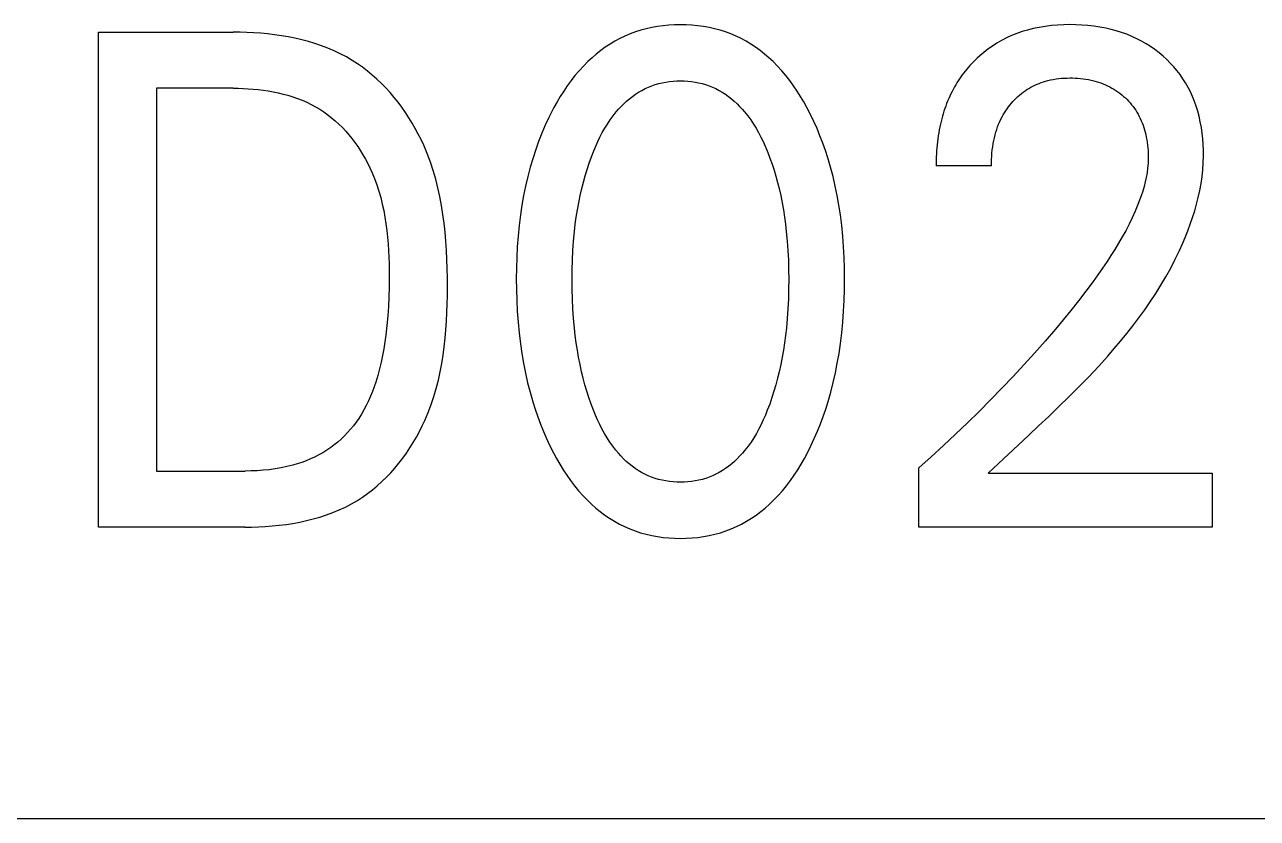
# Model space of a CAD drawing. Extents: x 10 to 656, y -396 to 292.
# Drawn here: x 289.519 to 290.376, y 101.772 to 102.323 of the extents above; entities that cross this region are included whole.
import ezdxf

# ---------------------------------------------------------------- set-up
doc = ezdxf.new("R2010")
doc.units = 0
doc.header["$LTSCALE"] = 5
doc.header["$MEASUREMENT"] = 0
doc.layers.get('0').update_dxf_attribs({"linetype": 'CONTINUOUS'})

msp = doc.modelspace()

# ---------------------------------------------------------------- linework, layer by layer
at = {"color": 7, "linetype": 'Continuous'}
for p, q in [((289.97111, 102.32328), (289.96712, 102.32305)), ((289.97511, 102.32335), (289.97111, 102.32328)), ((289.97911, 102.32328), (289.97511, 102.32335)), ((289.98311, 102.32306), (289.97911, 102.32328)), ((290.24153, 102.32334), (290.23725, 102.32312)), ((290.24582, 102.32342), (290.24153, 102.32334)), ((290.25, 102.32336), (290.24582, 102.32342)), ((290.25418, 102.32317), (290.25, 102.32336)), ((290.25835, 102.32285), (290.25418, 102.32317)), ((289.57048, 101.97408), (289.57048, 102.31823)), ((289.57048, 102.31823), (289.66425, 102.31823)), ((289.66899, 102.31819), (289.66425, 102.31823)), ((289.67375, 102.31805), (289.66899, 102.31819)), ((289.67854, 102.31781), (289.67375, 102.31805)), ((289.68333, 102.31747), (289.67854, 102.31781)), ((289.68812, 102.31701), (289.68333, 102.31747)), ((289.69291, 102.31644), (289.68812, 102.31701)), ((289.69769, 102.31575), (289.69291, 102.31644)), ((289.70244, 102.31493), (289.69769, 102.31575)), ((289.70716, 102.31398), (289.70244, 102.31493)), ((289.93649, 102.31542), (289.93297, 102.31372)), ((289.94008, 102.31696), (289.93649, 102.31542)), ((289.94379, 102.31834), (289.94008, 102.31696)), ((289.94757, 102.31955), (289.94379, 102.31834)), ((289.95141, 102.32058), (289.94757, 102.31955)), ((289.95529, 102.32144), (289.95141, 102.32058)), ((289.9592, 102.32214), (289.95529, 102.32144)), ((289.96315, 102.32268), (289.9592, 102.32214)), ((289.96712, 102.32305), (289.96315, 102.32268)), ((289.98709, 102.32268), (289.98311, 102.32306)), ((289.99105, 102.32215), (289.98709, 102.32268)), ((289.99498, 102.32145), (289.99105, 102.32215)), ((289.99887, 102.32059), (289.99498, 102.32145)), ((290.00271, 102.31955), (289.99887, 102.32059)), ((290.0065, 102.31834), (290.00271, 102.31955)), ((290.01023, 102.31696), (290.0065, 102.31834)), ((290.01382, 102.31543), (290.01023, 102.31696)), ((290.01734, 102.31372), (290.01382, 102.31543)), ((290.20535, 102.31579), (290.20177, 102.31416)), ((290.20901, 102.31725), (290.20535, 102.31579)), ((290.21272, 102.31855), (290.20901, 102.31725)), ((290.21649, 102.31968), (290.21272, 102.31855)), ((290.2203, 102.32065), (290.21649, 102.31968)), ((290.2245, 102.32153), (290.2203, 102.32065)), ((290.22872, 102.32223), (290.2245, 102.32153)), ((290.23298, 102.32276), (290.22872, 102.32223)), ((290.23725, 102.32312), (290.23298, 102.32276)), ((290.2625, 102.32238), (290.25835, 102.32285)), ((290.26663, 102.32176), (290.2625, 102.32238)), ((290.27074, 102.32098), (290.26663, 102.32176)), ((290.27445, 102.32012), (290.27074, 102.32098)), ((290.27813, 102.31913), (290.27445, 102.32012)), ((290.28177, 102.31799), (290.27813, 102.31913)), ((290.28536, 102.3167), (290.28177, 102.31799)), ((290.28888, 102.31526), (290.28536, 102.3167)), ((290.29234, 102.31366), (290.28888, 102.31526)), ((289.71185, 102.31289), (289.70716, 102.31398)), ((289.71648, 102.31166), (289.71185, 102.31289)), ((289.72107, 102.31028), (289.71648, 102.31166)), ((289.72559, 102.30874), (289.72107, 102.31028)), ((289.73004, 102.30705), (289.72559, 102.30874)), ((289.73441, 102.30518), (289.73004, 102.30705)), ((289.9229, 102.30769), (289.91972, 102.3054)), ((289.92617, 102.30985), (289.9229, 102.30769)), ((289.92953, 102.31186), (289.92617, 102.30985)), ((289.93297, 102.31372), (289.92953, 102.31186)), ((290.02078, 102.31186), (290.01734, 102.31372)), ((290.02414, 102.30985), (290.02078, 102.31186)), ((290.02741, 102.30769), (290.02414, 102.30985)), ((290.03059, 102.3054), (290.02741, 102.30769)), ((290.18891, 102.30638), (290.18597, 102.30411)), ((290.19194, 102.30851), (290.18891, 102.30638)), ((290.19506, 102.31051), (290.19194, 102.30851)), ((290.19828, 102.31236), (290.19506, 102.31051)), ((290.20177, 102.31416), (290.19828, 102.31236)), ((290.2956, 102.31197), (290.29234, 102.31366)), ((290.29879, 102.31014), (290.2956, 102.31197)), ((290.30189, 102.30817), (290.29879, 102.31014)), ((290.3049, 102.30607), (290.30189, 102.30817)), ((290.30782, 102.30383), (290.3049, 102.30607)), ((289.7387, 102.30315), (289.73441, 102.30518)), ((289.74289, 102.30095), (289.7387, 102.30315)), ((289.74698, 102.29856), (289.74289, 102.30095)), ((289.7506, 102.29623), (289.74698, 102.29856)), ((289.91078, 102.29777), (289.90765, 102.29463)), ((289.91365, 102.30043), (289.91078, 102.29777)), ((289.91664, 102.30297), (289.91365, 102.30043)), ((289.91972, 102.3054), (289.91664, 102.30297)), ((290.03367, 102.30298), (290.03059, 102.3054)), ((290.03665, 102.30043), (290.03367, 102.30298)), ((290.03952, 102.29777), (290.03665, 102.30043)), ((290.04264, 102.29463), (290.03952, 102.29777)), ((290.17975, 102.29854), (290.17858, 102.29736)), ((290.18142, 102.30015), (290.17975, 102.29854)), ((290.18314, 102.30171), (290.18142, 102.30015)), ((290.18597, 102.30411), (290.18314, 102.30171)), ((290.31064, 102.30147), (290.30782, 102.30383)), ((290.3132, 102.29912), (290.31064, 102.30147)), ((290.31567, 102.29666), (290.3132, 102.29912)), ((289.75412, 102.29376), (289.7506, 102.29623)), ((289.75755, 102.29114), (289.75412, 102.29376)), ((289.76088, 102.2884), (289.75755, 102.29114)), ((289.90466, 102.29136), (289.90181, 102.28798)), ((289.90765, 102.29463), (289.90466, 102.29136)), ((290.04562, 102.29136), (290.04264, 102.29463)), ((290.04846, 102.28798), (290.04562, 102.29136)), ((290.17206, 102.28982), (290.17106, 102.2885)), ((290.17308, 102.29113), (290.17206, 102.28982)), ((290.17413, 102.29242), (290.17308, 102.29113)), ((290.17521, 102.29369), (290.17413, 102.29242)), ((290.17631, 102.29493), (290.17521, 102.29369)), ((290.17743, 102.29616), (290.17631, 102.29493)), ((290.17858, 102.29736), (290.17743, 102.29616)), ((290.31803, 102.29411), (290.31567, 102.29666)), ((290.32028, 102.29145), (290.31803, 102.29411)), ((290.3224, 102.2887), (290.32028, 102.29145)), ((289.76412, 102.28552), (289.76088, 102.2884)), ((289.76726, 102.28252), (289.76412, 102.28552)), ((289.7703, 102.27941), (289.76726, 102.28252)), ((289.89648, 102.28091), (289.894, 102.27723)), ((289.89908, 102.28449), (289.89648, 102.28091)), ((289.90181, 102.28798), (289.89908, 102.28449)), ((289.95282, 102.27998), (289.95517, 102.2809)), ((289.95517, 102.2809), (289.95756, 102.28172)), ((289.95756, 102.28172), (289.95999, 102.28242)), ((289.95999, 102.28242), (289.96246, 102.28301)), ((289.96246, 102.28301), (289.96496, 102.28349)), ((289.96496, 102.28349), (289.96747, 102.28386)), ((289.96747, 102.28386), (289.97001, 102.28412)), ((289.97001, 102.28412), (289.97255, 102.28428)), ((289.97255, 102.28428), (289.97511, 102.28433)), ((289.97511, 102.28433), (289.97766, 102.28428)), ((289.97766, 102.28428), (289.9802, 102.28412)), ((289.9802, 102.28412), (289.98274, 102.28386)), ((289.98274, 102.28386), (289.98526, 102.28349)), ((289.98526, 102.28349), (289.98775, 102.28301)), ((289.98775, 102.28301), (289.99022, 102.28242)), ((289.99022, 102.28242), (289.99265, 102.28172)), ((289.99265, 102.28172), (289.99505, 102.2809)), ((289.99505, 102.2809), (289.9974, 102.27998)), ((290.05118, 102.28449), (290.04846, 102.28798)), ((290.05377, 102.2809), (290.05118, 102.28449)), ((290.05624, 102.27723), (290.05377, 102.2809)), ((290.16647, 102.28158), (290.16564, 102.28015)), ((290.16733, 102.283), (290.16647, 102.28158)), ((290.16822, 102.2844), (290.16733, 102.283)), ((290.16914, 102.28578), (290.16822, 102.2844)), ((290.17008, 102.28715), (290.16914, 102.28578)), ((290.17106, 102.2885), (290.17008, 102.28715)), ((290.21872, 102.27987), (290.22012, 102.28062)), ((290.22012, 102.28062), (290.22155, 102.28132)), ((290.22155, 102.28132), (290.223, 102.28197)), ((290.223, 102.28197), (290.22447, 102.28258)), ((290.22447, 102.28258), (290.22596, 102.28313)), ((290.22596, 102.28313), (290.22747, 102.28365)), ((290.22747, 102.28365), (290.22899, 102.28411)), ((290.22899, 102.28411), (290.23052, 102.28453)), ((290.23052, 102.28453), (290.2324, 102.28497)), ((290.2324, 102.28497), (290.23429, 102.28535)), ((290.23429, 102.28535), (290.2362, 102.28566)), ((290.2362, 102.28566), (290.23811, 102.28591)), ((290.23811, 102.28591), (290.24003, 102.2861)), ((290.24003, 102.2861), (290.24196, 102.28623)), ((290.24196, 102.28623), (290.24389, 102.28631)), ((290.24389, 102.28631), (290.24582, 102.28634)), ((290.24582, 102.28634), (290.2477, 102.28633)), ((290.2477, 102.28633), (290.24958, 102.28626)), ((290.24958, 102.28626), (290.25146, 102.28615)), ((290.25146, 102.28615), (290.25333, 102.28599)), ((290.25333, 102.28599), (290.25519, 102.28577)), ((290.25519, 102.28577), (290.25705, 102.2855)), ((290.25705, 102.2855), (290.2589, 102.28518)), ((290.2589, 102.28518), (290.26074, 102.2848)), ((290.26074, 102.2848), (290.2624, 102.2844)), ((290.2624, 102.2844), (290.26406, 102.28395)), ((290.26406, 102.28395), (290.2657, 102.28345)), ((290.2657, 102.28345), (290.26732, 102.2829)), ((290.26732, 102.2829), (290.26893, 102.2823)), ((290.26893, 102.2823), (290.27051, 102.28164)), ((290.27051, 102.28164), (290.27207, 102.28093)), ((290.27207, 102.28093), (290.2736, 102.28016)), ((290.32439, 102.28586), (290.3224, 102.2887)), ((290.32625, 102.28293), (290.32439, 102.28586)), ((290.32802, 102.27983), (290.32625, 102.28293)), ((289.61097, 102.27921), (289.61097, 102.01311)), ((289.66425, 102.27921), (289.61097, 102.27921)), ((289.66425, 102.27921), (289.6677, 102.27917)), ((289.6677, 102.27917), (289.67118, 102.27907)), ((289.67118, 102.27907), (289.67466, 102.27889)), ((289.67466, 102.27889), (289.67816, 102.27863)), ((289.67816, 102.27863), (289.68165, 102.27829)), ((289.68165, 102.27829), (289.68515, 102.27786)), ((289.68515, 102.27786), (289.68863, 102.27734)), ((289.68863, 102.27734), (289.69209, 102.27673)), ((289.69209, 102.27673), (289.69553, 102.27602)), ((289.69553, 102.27602), (289.69894, 102.2752)), ((289.69894, 102.2752), (289.70232, 102.27429)), ((289.70232, 102.27429), (289.70566, 102.27326)), ((289.70566, 102.27326), (289.70895, 102.27212)), ((289.70895, 102.27212), (289.71219, 102.27087)), ((289.77323, 102.27619), (289.7703, 102.27941)), ((289.77607, 102.27287), (289.77323, 102.27619)), ((289.77879, 102.26946), (289.77607, 102.27287)), ((289.89163, 102.27348), (289.88937, 102.26967)), ((289.894, 102.27723), (289.89163, 102.27348)), ((289.93768, 102.27025), (289.93966, 102.27193)), ((289.93966, 102.27193), (289.9417, 102.27354)), ((289.9417, 102.27354), (289.94381, 102.27505)), ((289.94381, 102.27505), (289.94599, 102.27645)), ((289.94599, 102.27645), (289.94822, 102.27775)), ((289.94822, 102.27775), (289.95052, 102.27894)), ((289.95052, 102.27894), (289.95282, 102.27998)), ((289.9974, 102.27998), (289.99969, 102.27894)), ((289.99969, 102.27894), (290.00199, 102.27775)), ((290.00199, 102.27775), (290.00423, 102.27645)), ((290.00423, 102.27645), (290.0064, 102.27505)), ((290.0064, 102.27505), (290.00851, 102.27354)), ((290.00851, 102.27354), (290.01056, 102.27193)), ((290.01056, 102.27193), (290.01254, 102.27025)), ((290.0586, 102.27348), (290.05624, 102.27723)), ((290.06085, 102.26967), (290.0586, 102.27348)), ((290.16159, 102.27202), (290.16086, 102.2703)), ((290.16234, 102.27371), (290.16159, 102.27202)), ((290.16314, 102.27539), (290.16234, 102.27371)), ((290.16397, 102.27706), (290.16314, 102.27539)), ((290.16483, 102.2787), (290.16397, 102.27706)), ((290.16564, 102.28015), (290.16483, 102.2787)), ((290.20738, 102.27116), (290.20851, 102.27229)), ((290.20851, 102.27229), (290.20967, 102.27338)), ((290.20967, 102.27338), (290.21087, 102.27443)), ((290.21087, 102.27443), (290.2121, 102.27545)), ((290.2121, 102.27545), (290.21337, 102.27642)), ((290.21337, 102.27642), (290.21466, 102.27735)), ((290.21466, 102.27735), (290.21599, 102.27824)), ((290.21599, 102.27824), (290.21734, 102.27908)), ((290.21734, 102.27908), (290.21872, 102.27987)), ((290.2736, 102.28016), (290.27506, 102.27937)), ((290.27506, 102.27937), (290.2765, 102.27852)), ((290.2765, 102.27852), (290.2779, 102.27762)), ((290.2779, 102.27762), (290.27927, 102.27668)), ((290.27927, 102.27668), (290.28061, 102.27569)), ((290.28061, 102.27569), (290.28192, 102.27465)), ((290.28192, 102.27465), (290.28318, 102.27357)), ((290.28318, 102.27357), (290.28442, 102.27244)), ((290.28442, 102.27244), (290.28556, 102.27132)), ((290.32963, 102.27665), (290.32802, 102.27983)), ((290.3311, 102.27339), (290.32963, 102.27665)), ((290.33243, 102.27008), (290.3311, 102.27339)), ((289.71219, 102.27087), (289.71536, 102.26949)), ((289.71536, 102.26949), (289.71848, 102.26799)), ((289.71848, 102.26799), (289.72152, 102.26636)), ((289.72152, 102.26636), (289.72449, 102.2646)), ((289.72449, 102.2646), (289.72729, 102.26277)), ((289.78141, 102.26596), (289.77879, 102.26946)), ((289.78392, 102.26237), (289.78141, 102.26596)), ((289.88644, 102.26433), (289.8837, 102.25894)), ((289.88722, 102.26579), (289.88644, 102.26433)), ((289.88937, 102.26967), (289.88722, 102.26579)), ((289.93045, 102.26276), (289.93215, 102.26473)), ((289.93215, 102.26473), (289.93392, 102.26663)), ((289.93392, 102.26663), (289.93576, 102.26848)), ((289.93576, 102.26848), (289.93768, 102.27025)), ((290.01254, 102.27025), (290.01445, 102.26848)), ((290.01445, 102.26848), (290.01629, 102.26663)), ((290.01629, 102.26663), (290.01806, 102.26473)), ((290.01806, 102.26473), (290.01976, 102.26276)), ((290.06299, 102.26579), (290.06085, 102.26967)), ((290.06549, 102.26098), (290.06299, 102.26579)), ((290.15832, 102.26331), (290.15777, 102.26153)), ((290.15891, 102.26508), (290.15832, 102.26331)), ((290.15953, 102.26683), (290.15891, 102.26508)), ((290.16018, 102.26858), (290.15953, 102.26683)), ((290.16086, 102.2703), (290.16018, 102.26858)), ((290.20034, 102.2621), (290.20123, 102.26349)), ((290.20123, 102.26349), (290.20215, 102.26486)), ((290.20215, 102.26486), (290.20312, 102.26619)), ((290.20312, 102.26619), (290.20414, 102.26749)), ((290.20414, 102.26749), (290.20519, 102.26877)), ((290.20519, 102.26877), (290.20628, 102.27)), ((290.20628, 102.27), (290.20738, 102.27116)), ((290.28556, 102.27132), (290.28667, 102.27016)), ((290.28667, 102.27016), (290.28775, 102.26897)), ((290.28775, 102.26897), (290.28878, 102.26775)), ((290.28878, 102.26775), (290.28977, 102.26649)), ((290.28977, 102.26649), (290.29071, 102.26519)), ((290.29071, 102.26519), (290.29161, 102.26387)), ((290.29161, 102.26387), (290.29247, 102.26252)), ((290.33363, 102.26671), (290.33243, 102.27008)), ((290.33469, 102.26329), (290.33363, 102.26671)), ((290.33562, 102.25984), (290.33469, 102.26329)), ((289.72729, 102.26277), (289.73002, 102.26081)), ((289.73002, 102.26081), (289.73266, 102.25873)), ((289.73266, 102.25873), (289.73522, 102.25655)), ((289.73522, 102.25655), (289.7377, 102.25426)), ((289.78633, 102.25872), (289.78392, 102.26237)), ((289.78862, 102.25499), (289.78633, 102.25872)), ((289.79079, 102.2512), (289.78862, 102.25499)), ((289.8837, 102.25894), (289.88115, 102.25346)), ((289.92432, 102.25434), (289.92624, 102.25723)), ((289.92624, 102.25723), (289.92828, 102.26004)), ((289.92828, 102.26004), (289.93045, 102.26276)), ((290.01976, 102.26276), (290.02193, 102.26004)), ((290.02193, 102.26004), (290.02397, 102.25723)), ((290.02397, 102.25723), (290.02589, 102.25434)), ((290.06785, 102.2561), (290.06549, 102.26098)), ((290.07006, 102.25117), (290.06785, 102.2561)), ((290.15631, 102.25613), (290.15588, 102.25431)), ((290.15676, 102.25794), (290.15631, 102.25613)), ((290.15725, 102.25974), (290.15676, 102.25794)), ((290.15777, 102.26153), (290.15725, 102.25974)), ((290.19634, 102.2542), (290.19711, 102.256)), ((290.19711, 102.256), (290.19795, 102.25778)), ((290.19795, 102.25778), (290.1987, 102.25924)), ((290.1987, 102.25924), (290.1995, 102.26069)), ((290.1995, 102.26069), (290.20034, 102.2621)), ((290.29247, 102.26252), (290.29327, 102.26114)), ((290.29327, 102.26114), (290.29406, 102.25966)), ((290.29406, 102.25966), (290.2948, 102.25816)), ((290.2948, 102.25816), (290.29548, 102.25664)), ((290.29548, 102.25664), (290.29612, 102.25509)), ((290.29612, 102.25509), (290.2967, 102.25352)), ((290.33651, 102.25595), (290.33562, 102.25984)), ((290.33725, 102.25203), (290.33651, 102.25595)), ((289.7377, 102.25426), (289.7401, 102.25188)), ((289.7401, 102.25188), (289.74241, 102.2494)), ((289.74241, 102.2494), (289.74464, 102.24683)), ((289.74464, 102.24683), (289.74678, 102.24418)), ((289.79285, 102.24736), (289.79079, 102.2512)), ((289.7948, 102.24347), (289.79285, 102.24736)), ((289.87877, 102.24791), (289.87657, 102.2423)), ((289.88115, 102.25346), (289.87877, 102.24791)), ((289.9192, 102.24528), (289.92081, 102.24836)), ((289.92081, 102.24836), (289.92251, 102.25138)), ((289.92251, 102.25138), (289.92432, 102.25434)), ((290.02589, 102.25434), (290.0277, 102.25138)), ((290.0277, 102.25138), (290.0294, 102.24836)), ((290.0294, 102.24836), (290.03101, 102.24528)), ((290.07214, 102.24617), (290.07006, 102.25117)), ((290.07408, 102.24112), (290.07214, 102.24617)), ((290.15435, 102.24609), (290.15405, 102.24401)), ((290.15468, 102.24815), (290.15435, 102.24609)), ((290.15504, 102.25021), (290.15468, 102.24815)), ((290.15544, 102.25227), (290.15504, 102.25021)), ((290.15588, 102.25431), (290.15544, 102.25227)), ((290.19338, 102.24483), (290.19385, 102.24674)), ((290.19385, 102.24674), (290.19439, 102.24863)), ((290.19439, 102.24863), (290.19498, 102.25051)), ((290.19498, 102.25051), (290.19563, 102.25237)), ((290.19563, 102.25237), (290.19634, 102.2542)), ((290.2967, 102.25352), (290.29724, 102.25193)), ((290.29724, 102.25193), (290.29773, 102.25032)), ((290.29773, 102.25032), (290.29818, 102.2487)), ((290.29818, 102.2487), (290.29859, 102.24707)), ((290.29859, 102.24707), (290.29899, 102.24523)), ((290.33784, 102.24809), (290.33725, 102.25203)), ((290.33827, 102.24413), (290.33784, 102.24809)), ((289.74678, 102.24418), (289.74883, 102.24146)), ((289.74883, 102.24146), (289.7508, 102.23867)), ((289.7508, 102.23867), (289.75267, 102.23581)), ((289.79663, 102.23953), (289.7948, 102.24347)), ((289.79907, 102.23375), (289.79663, 102.23953)), ((289.87657, 102.2423), (289.87453, 102.23662)), ((289.91491, 102.23579), (289.91626, 102.23899)), ((289.91626, 102.23899), (289.91769, 102.24216)), ((289.91769, 102.24216), (289.9192, 102.24528)), ((290.03101, 102.24528), (290.03252, 102.24216)), ((290.03252, 102.24216), (290.03395, 102.23899)), ((290.03395, 102.23899), (290.03531, 102.23579)), ((290.07588, 102.23603), (290.07408, 102.24112)), ((290.15338, 102.23779), (290.15322, 102.23571)), ((290.15357, 102.23986), (290.15338, 102.23779)), ((290.15379, 102.24194), (290.15357, 102.23986)), ((290.15405, 102.24401), (290.15379, 102.24194)), ((290.1919, 102.23634), (290.19219, 102.23854)), ((290.19219, 102.23854), (290.19254, 102.24073)), ((290.19254, 102.24073), (290.19295, 102.2429)), ((290.19295, 102.2429), (290.19338, 102.24483)), ((290.29899, 102.24523), (290.29935, 102.24338)), ((290.29935, 102.24338), (290.29965, 102.24151)), ((290.29965, 102.24151), (290.2999, 102.23964)), ((290.2999, 102.23964), (290.3001, 102.23777)), ((290.3001, 102.23777), (290.30024, 102.23589)), ((290.33857, 102.24016), (290.33827, 102.24413)), ((290.33873, 102.23618), (290.33857, 102.24016)), ((289.75267, 102.23581), (289.75445, 102.2329)), ((289.75445, 102.2329), (289.75614, 102.22993)), ((289.75614, 102.22993), (289.75774, 102.22692)), ((289.80128, 102.22789), (289.79907, 102.23375)), ((289.87265, 102.23089), (289.87073, 102.22439)), ((289.87453, 102.23662), (289.87265, 102.23089)), ((289.91165, 102.22716), (289.91322, 102.2315)), ((289.91322, 102.2315), (289.91491, 102.23579)), ((290.03531, 102.23579), (290.03577, 102.23465)), ((290.03577, 102.23465), (290.03735, 102.23054)), ((290.03735, 102.23054), (290.03883, 102.22639)), ((290.07756, 102.23089), (290.07588, 102.23603)), ((290.07948, 102.22439), (290.07756, 102.23089)), ((290.15294, 102.22949), (290.1529, 102.22743)), ((290.153, 102.23156), (290.15294, 102.22949)), ((290.1531, 102.23363), (290.153, 102.23156)), ((290.15322, 102.23571), (290.1531, 102.23363)), ((290.1913, 102.22755), (290.19137, 102.22975)), ((290.19137, 102.22975), (290.19149, 102.23194)), ((290.19149, 102.23194), (290.19167, 102.23415)), ((290.19167, 102.23415), (290.1919, 102.23634)), ((290.30036, 102.23025), (290.30021, 102.22698)), ((290.30024, 102.23589), (290.30033, 102.23401)), ((290.30033, 102.23401), (290.30037, 102.23213)), ((290.30037, 102.23213), (290.30036, 102.23025)), ((290.33859, 102.22735), (290.33874, 102.2322)), ((290.33874, 102.2322), (290.33873, 102.23618)), ((289.75774, 102.22692), (289.75924, 102.22387)), ((289.75924, 102.22387), (289.76064, 102.22078)), ((289.76064, 102.22078), (289.76243, 102.21646)), ((289.80325, 102.22197), (289.80128, 102.22789)), ((289.805, 102.21598), (289.80325, 102.22197)), ((289.87073, 102.22439), (289.869, 102.21784)), ((289.90886, 102.21838), (289.9102, 102.22279)), ((289.9102, 102.22279), (289.91165, 102.22716)), ((290.03883, 102.22639), (290.0402, 102.2222)), ((290.0402, 102.2222), (290.04146, 102.21799)), ((290.08121, 102.21784), (290.07948, 102.22439)), ((290.1529, 102.22743), (290.1529, 102.22537)), ((290.19128, 102.22537), (290.1529, 102.22537)), ((290.19128, 102.22537), (290.1913, 102.22755)), ((290.29947, 102.22047), (290.29889, 102.21724)), ((290.29991, 102.22372), (290.29947, 102.22047)), ((290.30021, 102.22698), (290.29991, 102.22372)), ((290.33771, 102.2177), (290.33824, 102.22252)), ((290.33824, 102.22252), (290.33859, 102.22735)), ((289.76243, 102.21646), (289.76403, 102.21208)), ((289.76403, 102.21208), (289.76547, 102.20766)), ((289.80655, 102.20995), (289.805, 102.21598)), ((289.869, 102.21784), (289.86746, 102.21123)), ((289.90652, 102.20948), (289.90764, 102.21394)), ((289.90764, 102.21394), (289.90886, 102.21838)), ((290.04146, 102.21799), (290.04263, 102.21375)), ((290.04263, 102.21375), (290.0437, 102.20948)), ((290.08275, 102.21124), (290.08121, 102.21784)), ((290.29819, 102.21403), (290.29738, 102.21083)), ((290.29889, 102.21724), (290.29819, 102.21403)), ((290.33613, 102.20811), (290.33701, 102.2129)), ((290.33701, 102.2129), (290.33771, 102.2177)), ((289.76547, 102.20766), (289.76675, 102.20319)), ((289.76675, 102.20319), (289.76788, 102.19869)), ((289.8079, 102.20386), (289.80655, 102.20995)), ((289.80907, 102.19772), (289.8079, 102.20386)), ((289.86611, 102.20459), (289.86492, 102.19792)), ((289.86746, 102.21123), (289.86611, 102.20459)), ((289.9044, 102.19961), (289.9054, 102.20456)), ((289.9054, 102.20456), (289.90652, 102.20948)), ((290.0437, 102.20948), (290.04481, 102.20456)), ((290.04481, 102.20456), (290.04581, 102.19961)), ((290.08411, 102.20459), (290.08275, 102.21124)), ((290.08529, 102.19792), (290.08411, 102.20459)), ((290.29545, 102.20452), (290.29435, 102.2014)), ((290.29646, 102.20766), (290.29545, 102.20452)), ((290.29738, 102.21083), (290.29646, 102.20766)), ((290.33393, 102.19862), (290.33511, 102.20335)), ((290.33511, 102.20335), (290.33613, 102.20811)), ((289.76788, 102.19869), (289.76886, 102.19415)), ((289.81006, 102.19154), (289.80907, 102.19772)), ((289.86492, 102.19792), (289.86391, 102.19121)), ((289.90274, 102.18966), (289.90352, 102.19464)), ((289.90352, 102.19464), (289.9044, 102.19961)), ((290.04581, 102.19961), (290.04669, 102.19464)), ((290.04669, 102.19464), (290.04747, 102.18966)), ((290.0863, 102.19121), (290.08529, 102.19792)), ((290.29318, 102.19832), (290.29126, 102.19367)), ((290.29435, 102.2014), (290.29318, 102.19832)), ((290.3326, 102.19391), (290.33393, 102.19862)), ((289.76886, 102.19415), (289.76971, 102.18958)), ((289.76971, 102.18958), (289.77043, 102.18498)), ((289.81089, 102.18532), (289.81006, 102.19154)), ((289.86391, 102.19121), (289.86299, 102.18384)), ((289.90206, 102.18466), (289.90274, 102.18966)), ((290.04747, 102.18966), (290.04815, 102.18466)), ((290.08722, 102.18384), (290.0863, 102.19121)), ((290.28919, 102.1891), (290.28699, 102.1846)), ((290.29126, 102.19367), (290.28919, 102.1891)), ((290.32956, 102.18461), (290.33114, 102.18924)), ((290.33114, 102.18924), (290.3326, 102.19391)), ((289.77043, 102.18498), (289.77103, 102.18036)), ((289.77103, 102.18036), (289.77153, 102.17573)), ((289.81158, 102.17908), (289.81089, 102.18532)), ((289.81212, 102.1728), (289.81158, 102.17908)), ((289.86299, 102.18384), (289.86225, 102.17645)), ((289.90086, 102.17299), (289.90148, 102.17964)), ((289.90148, 102.17964), (289.90206, 102.18466)), ((290.04815, 102.18466), (290.04873, 102.17964)), ((290.04873, 102.17964), (290.04936, 102.17299)), ((290.08796, 102.17645), (290.08722, 102.18384)), ((290.28467, 102.18017), (290.28223, 102.1758)), ((290.28699, 102.1846), (290.28467, 102.18017)), ((290.32604, 102.17546), (290.32785, 102.18001)), ((290.32785, 102.18001), (290.32956, 102.18461)), ((289.77153, 102.17573), (289.77192, 102.17107)), ((289.77192, 102.17107), (289.77222, 102.16641)), ((289.81254, 102.1665), (289.81212, 102.1728)), ((289.86169, 102.16904), (289.86131, 102.16162)), ((289.86225, 102.17645), (289.86169, 102.16904)), ((289.90038, 102.16632), (289.90086, 102.17299)), ((290.04936, 102.17299), (290.04983, 102.16632)), ((290.08852, 102.16904), (290.08796, 102.17645)), ((290.08891, 102.16162), (290.08852, 102.16904)), ((290.2797, 102.17148), (290.27709, 102.16721)), ((290.28223, 102.1758), (290.2797, 102.17148)), ((290.3221, 102.1665), (290.32412, 102.17096)), ((290.32412, 102.17096), (290.32604, 102.17546)), ((289.77222, 102.16641), (289.77244, 102.16174)), ((289.77244, 102.16174), (289.77259, 102.15707)), ((289.81284, 102.16018), (289.81254, 102.1665)), ((289.86131, 102.16162), (289.86108, 102.1542)), ((289.90006, 102.15964), (289.90038, 102.16632)), ((290.04983, 102.16632), (290.05015, 102.15964)), ((290.08914, 102.1542), (290.08891, 102.16162)), ((290.2744, 102.16299), (290.27165, 102.15881)), ((290.27709, 102.16721), (290.2744, 102.16299)), ((290.31911, 102.16031), (290.3221, 102.1665)), ((289.77259, 102.15707), (289.77267, 102.15241)), ((289.77267, 102.15241), (289.77269, 102.14774)), ((289.81304, 102.15385), (289.81284, 102.16018)), ((289.81315, 102.14751), (289.81304, 102.15385)), ((289.86108, 102.1542), (289.861, 102.14677)), ((289.8998, 102.14628), (289.89987, 102.15296)), ((289.89987, 102.15296), (289.90006, 102.15964)), ((290.05015, 102.15964), (290.05034, 102.15296)), ((290.05034, 102.15296), (290.05041, 102.14628)), ((290.08921, 102.14677), (290.08914, 102.1542)), ((290.26687, 102.15182), (290.26196, 102.14492)), ((290.27165, 102.15881), (290.26687, 102.15182)), ((290.31262, 102.14821), (290.31594, 102.15421)), ((290.31594, 102.15421), (290.31911, 102.16031)), ((289.77269, 102.14774), (289.77263, 102.141)), ((289.81317, 102.14116), (289.81315, 102.14751)), ((289.861, 102.14677), (289.86107, 102.13921)), ((289.89986, 102.1395), (289.8998, 102.14628)), ((290.05041, 102.14628), (290.05035, 102.1395)), ((290.08914, 102.13923), (290.08921, 102.14677)), ((290.26196, 102.14492), (290.25692, 102.13812)), ((290.30914, 102.14232), (290.31262, 102.14821)), ((289.77263, 102.141), (289.77246, 102.13429)), ((289.81302, 102.12918), (289.81313, 102.13517)), ((289.81313, 102.13517), (289.81317, 102.14116)), ((289.86107, 102.13921), (289.86129, 102.13166)), ((289.90005, 102.13272), (289.89986, 102.1395)), ((290.05035, 102.1395), (290.05016, 102.13272)), ((290.08892, 102.1317), (290.08914, 102.13923)), ((290.25692, 102.13812), (290.25177, 102.13141)), ((290.30176, 102.13079), (290.30552, 102.13651)), ((290.30552, 102.13651), (290.30914, 102.14232)), ((289.77215, 102.12759), (289.77171, 102.1209)), ((289.77246, 102.13429), (289.77215, 102.12759)), ((289.81282, 102.12321), (289.81302, 102.12918)), ((289.86129, 102.13166), (289.86167, 102.12412)), ((289.90037, 102.12595), (289.90005, 102.13272)), ((290.05016, 102.13272), (290.04984, 102.12595)), ((290.08854, 102.12417), (290.08892, 102.1317)), ((290.25177, 102.13141), (290.24652, 102.12477)), ((290.29787, 102.12516), (290.30176, 102.13079)), ((289.77171, 102.1209), (289.77111, 102.11423)), ((289.81253, 102.11725), (289.81282, 102.12321)), ((289.86167, 102.12412), (289.86222, 102.11658)), ((289.90084, 102.11919), (289.90037, 102.12595)), ((289.90146, 102.11243), (289.90084, 102.11919)), ((290.04937, 102.11919), (290.04875, 102.11243)), ((290.04984, 102.12595), (290.04937, 102.11919)), ((290.08799, 102.11666), (290.08854, 102.12417)), ((290.24118, 102.1182), (290.23575, 102.11171)), ((290.24652, 102.12477), (290.24118, 102.1182)), ((290.28972, 102.11415), (290.29386, 102.11962)), ((290.29386, 102.11962), (290.29787, 102.12516)), ((289.77111, 102.11423), (289.77034, 102.10758)), ((289.81161, 102.10538), (289.81213, 102.1113)), ((289.81213, 102.1113), (289.81253, 102.11725)), ((289.86222, 102.11658), (289.86295, 102.10906)), ((289.86295, 102.10906), (289.86386, 102.10156)), ((289.90203, 102.10734), (289.90146, 102.11243)), ((290.04875, 102.11243), (290.04818, 102.10734)), ((290.08635, 102.10167), (290.08726, 102.10916)), ((290.08726, 102.10916), (290.08799, 102.11666)), ((290.23575, 102.11171), (290.22857, 102.10333)), ((290.28548, 102.10876), (290.28972, 102.11415)), ((289.76968, 102.10285), (289.76892, 102.09813)), ((289.77034, 102.10758), (289.76968, 102.10285)), ((289.81097, 102.09948), (289.81161, 102.10538)), ((289.86386, 102.10156), (289.86486, 102.09476)), ((289.9027, 102.10226), (289.90203, 102.10734)), ((289.90347, 102.09719), (289.9027, 102.10226)), ((290.04751, 102.10226), (290.04674, 102.09719)), ((290.04818, 102.10734), (290.04751, 102.10226)), ((290.08535, 102.09487), (290.08635, 102.10167)), ((290.22857, 102.10333), (290.22127, 102.09505)), ((290.2767, 102.09819), (290.28114, 102.10344)), ((290.28114, 102.10344), (290.28548, 102.10876)), ((289.76805, 102.09343), (289.76706, 102.08875)), ((289.76892, 102.09813), (289.76805, 102.09343)), ((289.80924, 102.08778), (289.81018, 102.09361)), ((289.81018, 102.09361), (289.81097, 102.09948)), ((289.86486, 102.09476), (289.86602, 102.08798)), ((289.90434, 102.09214), (289.90347, 102.09719)), ((289.90532, 102.08711), (289.90434, 102.09214)), ((290.04587, 102.09214), (290.04489, 102.08711)), ((290.04674, 102.09719), (290.04587, 102.09214)), ((290.08418, 102.08808), (290.08535, 102.09487)), ((290.22127, 102.09505), (290.21387, 102.08687)), ((290.26563, 102.08577), (290.27218, 102.09301)), ((290.27218, 102.09301), (290.2767, 102.09819)), ((289.76594, 102.0841), (289.76468, 102.07948)), ((289.76706, 102.08875), (289.76594, 102.0841)), ((289.80815, 102.08199), (289.80924, 102.08778)), ((289.86602, 102.08798), (289.86736, 102.08123)), ((289.90642, 102.08211), (289.90532, 102.08711)), ((290.04489, 102.08711), (290.04379, 102.08211)), ((290.08285, 102.08133), (290.08418, 102.08808)), ((290.21387, 102.08687), (290.20636, 102.07878)), ((290.25894, 102.07864), (290.26563, 102.08577)), ((289.76327, 102.0749), (289.76215, 102.07159)), ((289.76468, 102.07948), (289.76327, 102.0749)), ((289.80542, 102.07055), (289.80687, 102.07625)), ((289.80687, 102.07625), (289.80815, 102.08199)), ((289.86736, 102.08123), (289.86887, 102.07451)), ((289.90753, 102.07756), (289.90642, 102.08211)), ((289.90874, 102.07305), (289.90753, 102.07756)), ((290.04268, 102.07756), (290.04148, 102.07305)), ((290.04379, 102.08211), (290.04268, 102.07756)), ((290.08134, 102.07462), (290.08285, 102.08133)), ((290.20636, 102.07878), (290.19859, 102.07061)), ((290.25213, 102.07162), (290.25894, 102.07864)), ((289.76095, 102.06832), (289.75964, 102.06508)), ((289.76215, 102.07159), (289.76095, 102.06832)), ((289.80376, 102.06491), (289.80542, 102.07055)), ((289.86887, 102.07451), (289.87057, 102.06785)), ((289.87057, 102.06785), (289.87246, 102.06124)), ((289.91005, 102.06856), (289.90874, 102.07305)), ((289.91148, 102.0641), (289.91005, 102.06856)), ((290.04016, 102.06856), (290.03873, 102.0641)), ((290.04148, 102.07305), (290.04016, 102.06856)), ((290.07775, 102.06135), (290.07964, 102.06796)), ((290.07964, 102.06796), (290.08134, 102.07462)), ((290.19859, 102.07061), (290.19072, 102.06253)), ((290.24522, 102.0647), (290.25213, 102.07162)), ((289.75673, 102.05875), (289.75511, 102.05566)), ((289.75824, 102.06189), (289.75673, 102.05875)), ((289.75964, 102.06508), (289.75824, 102.06189)), ((289.79982, 102.0538), (289.8019, 102.05932)), ((289.8019, 102.05932), (289.80376, 102.06491)), ((289.87246, 102.06124), (289.87411, 102.05603)), ((289.91303, 102.05968), (289.91148, 102.0641)), ((289.9147, 102.0553), (289.91303, 102.05968)), ((290.03718, 102.05968), (290.03552, 102.0553)), ((290.03873, 102.0641), (290.03718, 102.05968)), ((290.0761, 102.05612), (290.07775, 102.06135)), ((290.19072, 102.06253), (290.18275, 102.05455)), ((290.2312, 102.05111), (290.23824, 102.05787)), ((290.23824, 102.05787), (290.24522, 102.0647)), ((289.7515, 102.04969), (289.74972, 102.04711)), ((289.75337, 102.05264), (289.7515, 102.04969)), ((289.75511, 102.05566), (289.75337, 102.05264)), ((289.79751, 102.04834), (289.79982, 102.0538)), ((289.87411, 102.05603), (289.87589, 102.05086)), ((289.87589, 102.05086), (289.87779, 102.04573)), ((289.91604, 102.05202), (289.9147, 102.0553)), ((289.91747, 102.04876), (289.91604, 102.05202)), ((290.03417, 102.05202), (290.03274, 102.04876)), ((290.03552, 102.0553), (290.03417, 102.05202)), ((290.07242, 102.0458), (290.07432, 102.05094)), ((290.07432, 102.05094), (290.0761, 102.05612)), ((290.18275, 102.05455), (290.17469, 102.04667)), ((290.22413, 102.04443), (290.2312, 102.05111)), ((289.74584, 102.04215), (289.74376, 102.03978)), ((289.74783, 102.04459), (289.74584, 102.04215)), ((289.74972, 102.04711), (289.74783, 102.04459)), ((289.79164, 102.03669), (289.79372, 102.04052)), ((289.79372, 102.04052), (289.79568, 102.04441)), ((289.79568, 102.04441), (289.79751, 102.04834)), ((289.87779, 102.04573), (289.87983, 102.04066)), ((289.87983, 102.04066), (289.88201, 102.03564)), ((289.91898, 102.04555), (289.91747, 102.04876)), ((289.92058, 102.04238), (289.91898, 102.04555)), ((289.92229, 102.03927), (289.92058, 102.04238)), ((290.02963, 102.04238), (290.02792, 102.03927)), ((290.03123, 102.04555), (290.02963, 102.04238)), ((290.03274, 102.04876), (290.03123, 102.04555)), ((290.0682, 102.03568), (290.07038, 102.04071)), ((290.07038, 102.04071), (290.07242, 102.0458)), ((290.17469, 102.04667), (290.16634, 102.03869)), ((290.21704, 102.0378), (290.22413, 102.04443)), ((289.73696, 102.03323), (289.73452, 102.03125)), ((289.73931, 102.03532), (289.73696, 102.03323)), ((289.74158, 102.0375), (289.73931, 102.03532)), ((289.74376, 102.03978), (289.74158, 102.0375)), ((289.78711, 102.02921), (289.78943, 102.03292)), ((289.78943, 102.03292), (289.79164, 102.03669)), ((289.88201, 102.03564), (289.88433, 102.03069)), ((289.9241, 102.03622), (289.92229, 102.03927)), ((289.92603, 102.03324), (289.9241, 102.03622)), ((289.92808, 102.03034), (289.92603, 102.03324)), ((290.02418, 102.03324), (290.02213, 102.03034)), ((290.02611, 102.03622), (290.02418, 102.03324)), ((290.02792, 102.03927), (290.02611, 102.03622)), ((290.06588, 102.0307), (290.0682, 102.03568)), ((290.16634, 102.03869), (290.1579, 102.03082)), ((290.19591, 102.01819), (290.21704, 102.0378)), ((289.72373, 102.02428), (289.72083, 102.02282)), ((289.72656, 102.02586), (289.72373, 102.02428)), ((289.72932, 102.02755), (289.72656, 102.02586)), ((289.732, 102.02937), (289.72932, 102.02755)), ((289.73452, 102.03125), (289.732, 102.02937)), ((289.7821, 102.02203), (289.78466, 102.02558)), ((289.78466, 102.02558), (289.78711, 102.02921)), ((289.88433, 102.03069), (289.8868, 102.02579)), ((289.8868, 102.02579), (289.88895, 102.0218)), ((289.93026, 102.02753), (289.92808, 102.03034)), ((289.93196, 102.02551), (289.93026, 102.02753)), ((289.93373, 102.02355), (289.93196, 102.02551)), ((289.93558, 102.02165), (289.93373, 102.02355)), ((290.01648, 102.02355), (290.01464, 102.02165)), ((290.01825, 102.02551), (290.01648, 102.02355)), ((290.01995, 102.02753), (290.01825, 102.02551)), ((290.02213, 102.03034), (290.01995, 102.02753)), ((290.06128, 102.0218), (290.06341, 102.02579)), ((290.06341, 102.02579), (290.06588, 102.0307)), ((290.1579, 102.03082), (290.14936, 102.02304)), ((289.69746, 102.01529), (289.69332, 102.01458)), ((289.70156, 102.01615), (289.69746, 102.01529)), ((289.70564, 102.01717), (289.70156, 102.01615)), ((289.70875, 102.01809), (289.70564, 102.01717)), ((289.71184, 102.0191), (289.70875, 102.01809)), ((289.71488, 102.02023), (289.71184, 102.0191)), ((289.71788, 102.02147), (289.71488, 102.02023)), ((289.72083, 102.02282), (289.71788, 102.02147)), ((289.77374, 102.01194), (289.77664, 102.0152)), ((289.77664, 102.0152), (289.77943, 102.01857)), ((289.77943, 102.01857), (289.7821, 102.02203)), ((289.88895, 102.0218), (289.8912, 102.01786)), ((289.8912, 102.01786), (289.89356, 102.01399)), ((289.93749, 102.01983), (289.93558, 102.02165)), ((289.93947, 102.01809), (289.93749, 102.01983)), ((289.94153, 102.01644), (289.93947, 102.01809)), ((289.94365, 102.01488), (289.94153, 102.01644)), ((289.94583, 102.01343), (289.94365, 102.01488)), ((290.00656, 102.01488), (290.00438, 102.01343)), ((290.00868, 102.01644), (290.00656, 102.01488)), ((290.01074, 102.01809), (290.00868, 102.01644)), ((290.01272, 102.01983), (290.01074, 102.01809)), ((290.01464, 102.02165), (290.01272, 102.01983)), ((290.05668, 102.01399), (290.05903, 102.01786)), ((290.05903, 102.01786), (290.06128, 102.0218)), ((290.14936, 102.02304), (290.14073, 102.01537)), ((290.14073, 101.97415), (290.14073, 102.01537)), ((290.18898, 102.01171), (290.19591, 102.01819)), ((289.61097, 102.01311), (289.67243, 102.01311)), ((289.67661, 102.01316), (289.67243, 102.01311)), ((289.6808, 102.01333), (289.67661, 102.01316)), ((289.68499, 102.01361), (289.6808, 102.01333)), ((289.68916, 102.01403), (289.68499, 102.01361)), ((289.69332, 102.01458), (289.68916, 102.01403)), ((289.76762, 102.00576), (289.77074, 102.00879)), ((289.77074, 102.00879), (289.77374, 102.01194)), ((289.89356, 102.01399), (289.89605, 102.0102)), ((289.89605, 102.0102), (289.89865, 102.00649)), ((289.89865, 102.00649), (289.90138, 102.00288)), ((289.94809, 102.01208), (289.94583, 102.01343)), ((289.9504, 102.01086), (289.94809, 102.01208)), ((289.9527, 102.00979), (289.9504, 102.01086)), ((289.95506, 102.00884), (289.9527, 102.00979)), ((289.95746, 102.008), (289.95506, 102.00884)), ((289.95991, 102.00728), (289.95746, 102.008)), ((289.96238, 102.00667), (289.95991, 102.00728)), ((289.96489, 102.00618), (289.96238, 102.00667)), ((289.96743, 102.00579), (289.96489, 102.00618)), ((289.98532, 102.00618), (289.98279, 102.00579)), ((289.98783, 102.00667), (289.98532, 102.00618)), ((289.99031, 102.00728), (289.98783, 102.00667)), ((289.99275, 102.008), (289.99031, 102.00728)), ((289.99515, 102.00884), (289.99275, 102.008)), ((289.99751, 102.00979), (289.99515, 102.00884)), ((289.99981, 102.01086), (289.99751, 102.00979)), ((290.00213, 102.01208), (289.99981, 102.01086)), ((290.00438, 102.01343), (290.00213, 102.01208)), ((290.04889, 102.00288), (290.05161, 102.00649)), ((290.05161, 102.00649), (290.05421, 102.0102)), ((290.05421, 102.0102), (290.05668, 102.01399)), ((290.18898, 102.01171), (290.34483, 102.01171)), ((290.34483, 102.01171), (290.34483, 101.97415)), ((289.75766, 101.99746), (289.76109, 102.00009)), ((289.76109, 102.00009), (289.76441, 102.00286)), ((289.76441, 102.00286), (289.76762, 102.00576)), ((289.90138, 102.00288), (289.90425, 101.99938)), ((289.90425, 101.99938), (289.90726, 101.99599)), ((289.96998, 102.00552), (289.96743, 102.00579)), ((289.97254, 102.00536), (289.96998, 102.00552)), ((289.97511, 102.0053), (289.97254, 102.00536)), ((289.97767, 102.00536), (289.97511, 102.0053)), ((289.98024, 102.00552), (289.97767, 102.00536)), ((289.98279, 102.00579), (289.98024, 102.00552)), ((290.04304, 101.99599), (290.04604, 101.99938)), ((290.04604, 101.99938), (290.04889, 102.00288)), ((289.74221, 101.98807), (289.74642, 101.99026)), ((289.74642, 101.99026), (289.75053, 101.99265)), ((289.75053, 101.99265), (289.75414, 101.99498)), ((289.75414, 101.99498), (289.75766, 101.99746)), ((289.90726, 101.99599), (289.91041, 101.99273)), ((289.91041, 101.99273), (289.91328, 101.98999)), ((289.91328, 101.98999), (289.91627, 101.98737)), ((290.03404, 101.98737), (290.03703, 101.98999)), ((290.03703, 101.98999), (290.0399, 101.99273)), ((290.0399, 101.99273), (290.04304, 101.99599)), ((289.71985, 101.97979), (289.72446, 101.98111)), ((289.72446, 101.98111), (289.72901, 101.98259)), ((289.72901, 101.98259), (289.7335, 101.98424)), ((289.7335, 101.98424), (289.7379, 101.98607)), ((289.7379, 101.98607), (289.74221, 101.98807)), ((289.91627, 101.98737), (289.91936, 101.98487)), ((289.91936, 101.98487), (289.92255, 101.9825)), ((289.92255, 101.9825), (289.92583, 101.98026)), ((290.02447, 101.98026), (290.02776, 101.98249)), ((290.02776, 101.98249), (290.03095, 101.98486)), ((290.03095, 101.98486), (290.03404, 101.98737)), ((289.67222, 101.97408), (289.57048, 101.97408)), ((289.67222, 101.97408), (289.67697, 101.97413)), ((289.67697, 101.97413), (289.68174, 101.97428)), ((289.68174, 101.97428), (289.68654, 101.97453)), ((289.68654, 101.97453), (289.69134, 101.9749)), ((289.69134, 101.9749), (289.69615, 101.97538)), ((289.69615, 101.97538), (289.70094, 101.97599)), ((289.70094, 101.97599), (289.70572, 101.97673)), ((289.70572, 101.97673), (289.71046, 101.9776)), ((289.71046, 101.9776), (289.71518, 101.97862)), ((289.71518, 101.97862), (289.71985, 101.97979)), ((289.92583, 101.98026), (289.92921, 101.97818)), ((289.92921, 101.97818), (289.93268, 101.97625)), ((289.93268, 101.97625), (289.93622, 101.97448)), ((289.93622, 101.97448), (289.93984, 101.97289)), ((289.93984, 101.97289), (289.94358, 101.97147)), ((290.00672, 101.97146), (290.01046, 101.97289)), ((290.01046, 101.97289), (290.01408, 101.97448)), ((290.01408, 101.97448), (290.01763, 101.97625)), ((290.01763, 101.97625), (290.0211, 101.97818)), ((290.0211, 101.97818), (290.02447, 101.98026)), ((290.34483, 101.97415), (290.14073, 101.97415)), ((289.94358, 101.97147), (289.94737, 101.97022)), ((289.94737, 101.97022), (289.95123, 101.96915)), ((289.95123, 101.96915), (289.95513, 101.96826)), ((289.95513, 101.96826), (289.95908, 101.96754)), ((289.95908, 101.96754), (289.96306, 101.96698)), ((289.96306, 101.96698), (289.96706, 101.96659)), ((289.96706, 101.96659), (289.97108, 101.96636)), ((289.97108, 101.96636), (289.97511, 101.96628)), ((289.97511, 101.96628), (289.97914, 101.96635)), ((289.97914, 101.96635), (289.98317, 101.96659)), ((289.98317, 101.96659), (289.98718, 101.96698)), ((289.98718, 101.96698), (289.99117, 101.96753)), ((289.99117, 101.96753), (289.99513, 101.96825)), ((289.99513, 101.96825), (289.99904, 101.96915)), ((289.99904, 101.96915), (290.00291, 101.97022)), ((290.00291, 101.97022), (290.00672, 101.97146)), ((288.95201, 101.77164), (291.78617, 101.77164))]:
    msp.add_line(p, q, dxfattribs=at)

doc.saveas('drawing.dxf')
